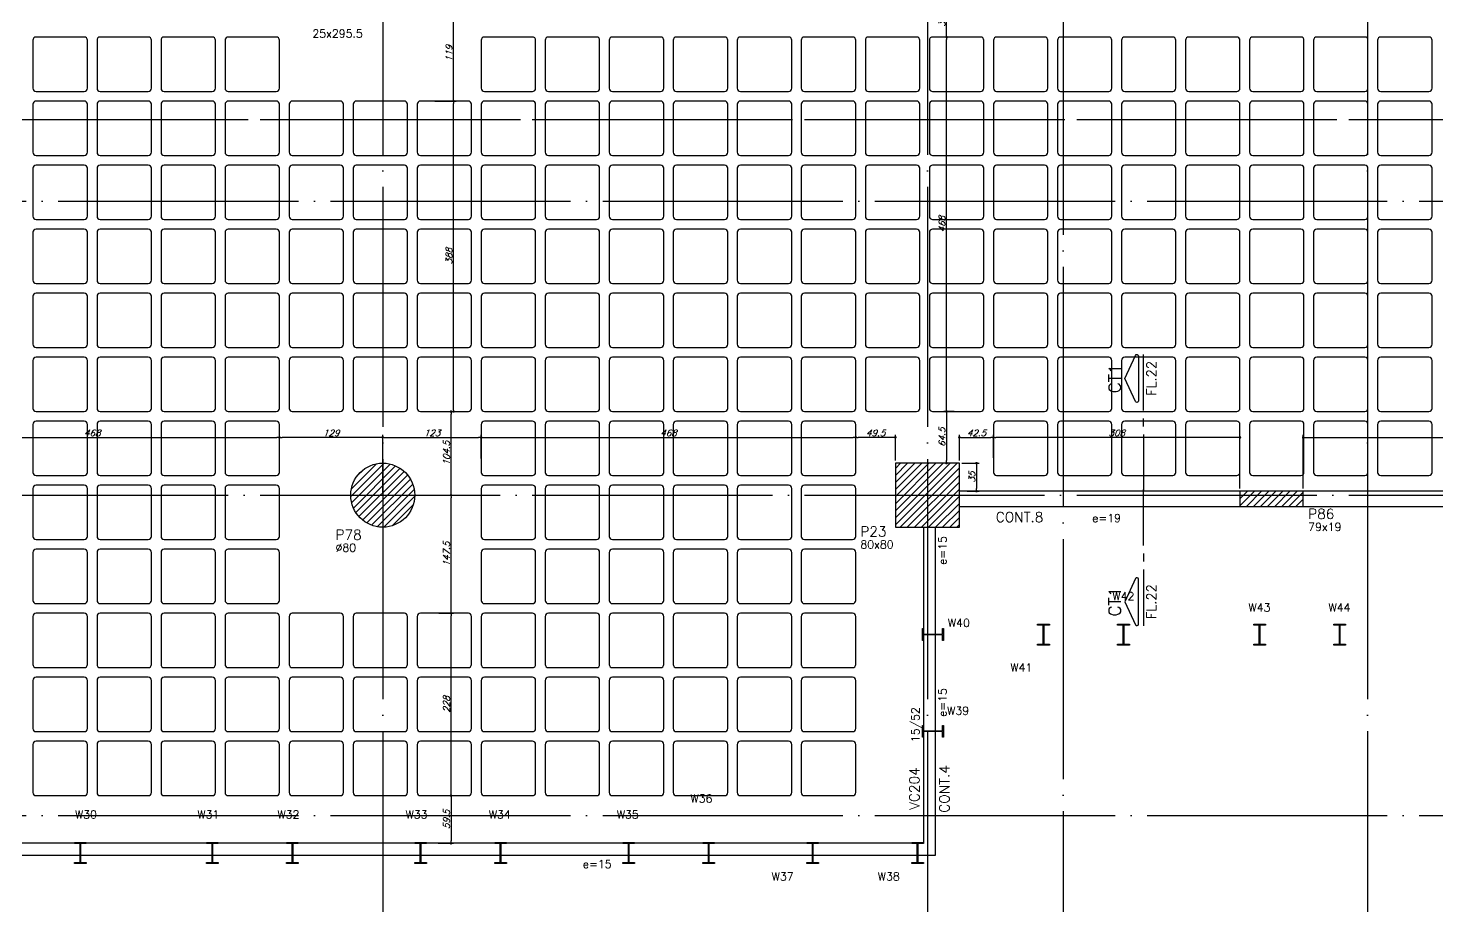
# Model space of a CAD drawing. Extents: x -4172 to 5483, y -2094 to 2406.
# Drawn here: x -2383 to -623, y -998 to 99 of the extents above; entities that cross this region are included whole.
import ezdxf
from ezdxf.enums import TextEntityAlignment as Align

# ---------------------------------------------------------------- set-up
doc = ezdxf.new("R2010")
doc.units = 0
doc.header["$LTSCALE"] = 50
doc.header["$MEASUREMENT"] = 0
doc.linetypes.add('EIXO', pattern=[6.8, 6, -0.4, 0, -0.4])
doc.layers.get('0').update_dxf_attribs({"linetype": 'CONTINUOUS'})
doc.layers.get('DEFPOINTS').update_dxf_attribs({"linetype": 'CONTINUOUS'})
for name, color, linetype in [('251', 5, 'CONTINUOUS'), ('F-CORTE-INDICAÇÃO', 4, 'CONTINUOUS'), ('F-COTAS', 106, 'CONTINUOUS'), ('F-CUBETA', 1, 'CONTINUOUS'), ('F-EIXO', 12, 'EIXO'), ('F-PARC-DIM', 2, 'CONTINUOUS'), ('F-PARC-NOME', 4, 'CONTINUOUS'), ('F-PERFIL - W310x52', 4, 'CONTINUOUS'), ('F-PERFIL- W250x38.5', 4, 'CONTINUOUS'), ('F-PILARES-DIM', 172, 'CONTINUOUS'), ('F-PILARES-HACH', 174, 'CONTINUOUS'), ('F-PILARES-NOME', 170, 'CONTINUOUS'), ('F-PILARES-S', 170, 'CONTINUOUS'), ('F-TEXTO', 6, 'CONTINUOUS'), ('F-VIGAS', 3, 'CONTINUOUS'), ('F-VIGAS-DIM', 2, 'CONTINUOUS'), ('F-VIGAS-NOME', 4, 'CONTINUOUS')]:
    doc.layers.add(name, color=color, linetype=linetype)
doc.styles.add('CP-TEXT-INCL', font='romans.shx', dxfattribs={"oblique": 20})
doc.styles.add('MCP', font='romans.shx')
doc.styles.add('ROMANS', font='romans.shx')
doc.styles.get("Standard").update_dxf_attribs({"font": 'ROMANS.SHX'})
doc.dimstyles.new('CP-COTAS-50', dxfattribs={"dimscale": 0.64, "dimtxt": 12.5, "dimasz": 5, "dimexe": 5, "dimexo": 5, "dimgap": 2.5, "dimtad": 1, "dimdec": 1, "dimdsep": 46, "dimtxsty": 'CP-TEXT-INCL', "dimblk1": 'DOT', "dimblk2": 'DOT', "dimsah": 1, "dimcen": 9, "dimclrd": 256, "dimclre": 256, "dimclrt": 256, "dimadec": 0, "dimazin": 0, "dimtfac": 1, "dimtdec": 1, "dimtmove": 2, "dimatfit": 3, "dimldrblk": 'DOT', "dimfxl": 0, "dimtolj": 1, "dimarcsym": 0})

# ---------------------------------------------------------------- blocks, each defined once
blk = doc.blocks.new('_VAONER063650636500869008690')
at = {"layer": '251', "color": 1}
for p, q in [((-34, 30), (-34, -30)), ((30, 34), (-30, 34)), ((34, -30), (34, 30)), ((-30, -34), (30, -34))]:
    blk.add_line(p, q, dxfattribs=at)
for centre, start, end in [((-30, 30), 90, 180), ((30, 30), 0, 90), ((-30, -30), 180, 270), ((30, -30), 270, 0)]:
    blk.add_arc(centre, 4, start, end, dxfattribs=at)
blk = doc.blocks.new('*U22')
at = {"layer": 'F-EIXO'}
blk.add_line((0, 0), (7397, 0), dxfattribs=at)
at = {"layer": 'F-TEXTO', "style": 'ROMANS'}
blk.add_attdef('EIXO', text='', height=17.5, dxfattribs=at).set_placement((-28.2072, 0), align=Align.MIDDLE_CENTER)
blk = doc.blocks.new('*U23')
at = {"layer": 'F-EIXO'}
blk.add_line((0, 0), (7484.954, 0), dxfattribs=at)
at = {"layer": 'F-TEXTO', "style": 'ROMANS'}
blk.add_attdef('EIXO', text='', height=17.5, dxfattribs=at).set_placement((-28.2072, 0), align=Align.MIDDLE_CENTER)
blk = doc.blocks.new('*U24')
at = {"layer": 'F-EIXO'}
blk.add_line((0, 0), (7397, 0), dxfattribs=at)
at = {"layer": 'F-TEXTO', "style": 'ROMANS'}
blk.add_attdef('EIXO', text='', height=17.5, dxfattribs=at).set_placement((-28.2072, 0), align=Align.MIDDLE_CENTER)
blk = doc.blocks.new('*U45')
at = {"layer": 'F-EIXO'}
blk.add_line((0, 0), (0, -3477.9), dxfattribs=at)
at = {"layer": 'F-TEXTO', "style": 'ROMANS'}
blk.add_attdef('EIXO', text='', height=17.5, rotation=360, dxfattribs=at).set_placement((0, 28.2), align=Align.MIDDLE_CENTER)
blk = doc.blocks.new('*U47')
at = {"layer": 'F-EIXO'}
blk.add_line((0, 0), (0, -3477.9), dxfattribs=at)
at = {"layer": 'F-TEXTO', "style": 'ROMANS'}
blk.add_attdef('EIXO', text='', height=17.5, rotation=360, dxfattribs=at).set_placement((0, 28.2), align=Align.MIDDLE_CENTER)
blk = doc.blocks.new('*U32')
at = {"layer": 'F-EIXO'}
blk.add_line((0, 0), (7484.954, 0), dxfattribs=at)
at = {"layer": 'F-TEXTO', "style": 'ROMANS'}
blk.add_attdef('EIXO', text='', height=17.5, dxfattribs=at).set_placement((-28.2072, 0), align=Align.MIDDLE_CENTER)
blk = doc.blocks.new('*U42')
at = {"layer": 'F-EIXO'}
blk.add_line((0, 0), (0, -3377.9), dxfattribs=at)
at = {"layer": 'F-TEXTO', "style": 'ROMANS'}
blk.add_attdef('EIXO', text='', height=17.5, rotation=360, dxfattribs=at).set_placement((0, 28.2), align=Align.MIDDLE_CENTER)
blk = doc.blocks.new('*U15')
at = {"layer": 'F-EIXO'}
blk.add_line((0, 0), (0, -3477.9), dxfattribs=at)
at = {"layer": 'F-TEXTO', "style": 'ROMANS'}
blk.add_attdef('EIXO', text='', height=17.5, rotation=360, dxfattribs=at).set_placement((0, 28.2), align=Align.MIDDLE_CENTER)
blk = doc.blocks.new('_DOT')
at = {"color": 0, "linetype": 'ByBlock'}
blk.add_line((-0.5, 0), (-1, 0), dxfattribs=at)
at = {"color": 0, "linetype": 'ByBlock', "const_width": 0.5}
blk.add_lwpolyline([(-0.25, 0, 1), (0.25, 0, 1)], format="xyb", close=True, dxfattribs=at)
blk = doc.blocks.new('*D49')
at = {"layer": 'DEFPOINTS', "color": 0, "linetype": 'Continuous', "transparency": 16777216}
for p in [(-3540, -934.5), (3264.5, -934.5), (3264.5, -1512.9)]:
    blk.add_point(p, dxfattribs=at)
at = {"layer": 'F-COTAS', "linetype": 'Continuous', "lineweight": -2, "transparency": 16777216}
for p, q in [((-3540, -937.7), (-3540, -1516.1)), ((3264.5, -937.7), (3264.5, -1516.1)), ((-3536.8, -1512.9), (3261.3, -1512.9))]:
    blk.add_line(p, q, dxfattribs=at)
at = {"layer": 'F-COTAS', "linetype": 'Continuous', "lineweight": -2, "transparency": 16777216, "xscale": 3.2, "yscale": 3.2, "zscale": 3.2, "rotation": 180}
blk.add_blockref('_DOT', (-3540, -1512.9), dxfattribs=at)
at = {"layer": 'F-COTAS', "linetype": 'Continuous', "lineweight": -2, "transparency": 16777216, "xscale": 3.2, "yscale": 3.2, "zscale": 3.2}
blk.add_blockref('_DOT', (3264.5, -1512.9), dxfattribs=at)
at = {"layer": 'F-COTAS', "linetype": 'Continuous', "transparency": 16777216, "insert": (-137.8, -1507.3), "char_height": 8, "attachment_point": 5, "style": 'CP-TEXT-INCL'}
blk.add_mtext('\\A1;6804.5', dxfattribs=at)
blk = doc.blocks.new('*D244')
at = {"layer": 'DEFPOINTS', "color": 0, "linetype": 'Continuous', "transparency": 16777216}
for p in [(-309, -412.3), (-309, -432.1), (-790, -479.5)]:
    blk.add_point(p, dxfattribs=at)
at = {"layer": 'F-COTAS', "linetype": 'Continuous', "lineweight": -2, "transparency": 16777216}
for p, q in [((-790, -476.3), (-790, -409.1)), ((-786.8, -412.3), (-312.2, -412.3)), ((-309, -428.9), (-309, -409.1))]:
    blk.add_line(p, q, dxfattribs=at)
at = {"layer": 'F-COTAS', "linetype": 'Continuous', "lineweight": -2, "transparency": 16777216, "xscale": 3.2, "yscale": 3.2, "zscale": 3.2, "rotation": 180}
blk.add_blockref('_DOT', (-790, -412.3), dxfattribs=at)
at = {"layer": 'F-COTAS', "linetype": 'Continuous', "lineweight": -2, "transparency": 16777216, "xscale": 3.2, "yscale": 3.2, "zscale": 3.2}
blk.add_blockref('_DOT', (-309, -412.3), dxfattribs=at)
at = {"layer": 'F-COTAS', "linetype": 'Continuous', "transparency": 16777216, "insert": (-549.5, -406.7), "char_height": 8, "attachment_point": 5, "style": 'CP-TEXT-INCL'}
blk.add_mtext('\\A1;481', dxfattribs=at)
blk = doc.blocks.new('*D245')
at = {"layer": 'DEFPOINTS', "color": 0, "linetype": 'Continuous', "transparency": 16777216}
for p in [(-1177, -412.3), (-1177, -440.9), (-869, -479.5)]:
    blk.add_point(p, dxfattribs=at)
at = {"layer": 'F-COTAS', "linetype": 'Continuous', "lineweight": -2, "transparency": 16777216}
for p, q in [((-1177, -437.7), (-1177, -409.1)), ((-872.2, -412.3), (-1173.8, -412.3)), ((-869, -476.3), (-869, -409.1))]:
    blk.add_line(p, q, dxfattribs=at)
at = {"layer": 'F-COTAS', "linetype": 'Continuous', "lineweight": -2, "transparency": 16777216, "xscale": 3.2, "yscale": 3.2, "zscale": 3.2, "rotation": 180}
blk.add_blockref('_DOT', (-1177, -412.3), dxfattribs=at)
at = {"layer": 'F-COTAS', "linetype": 'Continuous', "lineweight": -2, "transparency": 16777216, "xscale": 3.2, "yscale": 3.2, "zscale": 3.2}
blk.add_blockref('_DOT', (-869, -412.3), dxfattribs=at)
at = {"layer": 'F-COTAS', "linetype": 'Continuous', "transparency": 16777216, "insert": (-1023, -406.7), "char_height": 8, "attachment_point": 5, "style": 'CP-TEXT-INCL'}
blk.add_mtext('\\A1;308', dxfattribs=at)
blk = doc.blocks.new('*D246')
at = {"layer": 'DEFPOINTS', "color": 0, "linetype": 'Continuous', "transparency": 16777216}
for p in [(-1177, -412.3), (-1177, -437.4), (-1219.5, -444.5)]:
    blk.add_point(p, dxfattribs=at)
at = {"layer": 'F-COTAS', "linetype": 'Continuous', "lineweight": -2, "transparency": 16777216}
for p, q in [((-1219.5, -441.3), (-1219.5, -409.1)), ((-1216.3, -412.3), (-1180.2, -412.3)), ((-1177, -434.2), (-1177, -409.1))]:
    blk.add_line(p, q, dxfattribs=at)
at = {"layer": 'F-COTAS', "linetype": 'Continuous', "lineweight": -2, "transparency": 16777216, "xscale": 3.2, "yscale": 3.2, "zscale": 3.2, "rotation": 180}
blk.add_blockref('_DOT', (-1219.5, -412.3), dxfattribs=at)
at = {"layer": 'F-COTAS', "linetype": 'Continuous', "lineweight": -2, "transparency": 16777216, "xscale": 3.2, "yscale": 3.2, "zscale": 3.2}
blk.add_blockref('_DOT', (-1177, -412.3), dxfattribs=at)
at = {"layer": 'F-COTAS', "linetype": 'Continuous', "transparency": 16777216, "insert": (-1198.2, -406.7), "char_height": 8, "attachment_point": 5, "style": 'CP-TEXT-INCL'}
blk.add_mtext('\\A1;42.5', dxfattribs=at)
blk = doc.blocks.new('*D247')
at = {"layer": 'DEFPOINTS', "color": 0, "linetype": 'Continuous', "transparency": 16777216}
for p in [(-1349, -412.3), (-1349, -432.2), (-1299.5, -444.5)]:
    blk.add_point(p, dxfattribs=at)
at = {"layer": 'F-COTAS', "linetype": 'Continuous', "lineweight": -2, "transparency": 16777216}
for p, q in [((-1349, -429), (-1349, -409.1)), ((-1302.7, -412.3), (-1345.8, -412.3)), ((-1299.5, -441.3), (-1299.5, -409.1))]:
    blk.add_line(p, q, dxfattribs=at)
at = {"layer": 'F-COTAS', "linetype": 'Continuous', "lineweight": -2, "transparency": 16777216, "xscale": 3.2, "yscale": 3.2, "zscale": 3.2, "rotation": 180}
blk.add_blockref('_DOT', (-1349, -412.3), dxfattribs=at)
at = {"layer": 'F-COTAS', "linetype": 'Continuous', "lineweight": -2, "transparency": 16777216, "xscale": 3.2, "yscale": 3.2, "zscale": 3.2}
blk.add_blockref('_DOT', (-1299.5, -412.3), dxfattribs=at)
at = {"layer": 'F-COTAS', "linetype": 'Continuous', "transparency": 16777216, "insert": (-1324.2, -406.7), "char_height": 8, "attachment_point": 5, "style": 'CP-TEXT-INCL'}
blk.add_mtext('\\A1;49.5', dxfattribs=at)
blk = doc.blocks.new('*D248')
at = {"layer": 'DEFPOINTS', "color": 0, "linetype": 'Continuous', "transparency": 16777216}
for p in [(-1236.1, -380), (-1236.1, -444.5), (-1235.6, -444.5)]:
    blk.add_point(p, dxfattribs=at)
at = {"layer": 'F-COTAS', "linetype": 'Continuous', "lineweight": -2, "transparency": 16777216}
for p, q in [((-1235.6, -383.2), (-1235.6, -441.3)), ((-1232.9, -380), (-1232.4, -380)), ((-1232.9, -444.5), (-1232.4, -444.5))]:
    blk.add_line(p, q, dxfattribs=at)
at = {"layer": 'F-COTAS', "linetype": 'Continuous', "lineweight": -2, "transparency": 16777216, "xscale": 3.2, "yscale": 3.2, "zscale": 3.2}
for p, rotation in [((-1235.6, -380), 90), ((-1235.6, -444.5), 270)]:
    blk.add_blockref('_DOT', p, dxfattribs=dict(at, rotation=rotation))
at = {"layer": 'F-COTAS', "linetype": 'Continuous', "transparency": 16777216, "insert": (-1241.2, -412.2), "char_height": 8, "attachment_point": 5, "rotation": 90, "style": 'CP-TEXT-INCL'}
blk.add_mtext('\\A1;64.5', dxfattribs=at)
blk = doc.blocks.new('*D249')
at = {"layer": 'DEFPOINTS', "color": 0, "linetype": 'Continuous', "transparency": 16777216}
for p in [(-1219.5, -444.5), (-1213, -479.5), (-1198.2, -479.5)]:
    blk.add_point(p, dxfattribs=at)
at = {"layer": 'F-COTAS', "linetype": 'Continuous', "lineweight": -2, "transparency": 16777216}
for p, q in [((-1216.3, -444.5), (-1195, -444.5)), ((-1198.2, -447.7), (-1198.2, -476.3)), ((-1209.8, -479.5), (-1195, -479.5))]:
    blk.add_line(p, q, dxfattribs=at)
at = {"layer": 'F-COTAS', "linetype": 'Continuous', "lineweight": -2, "transparency": 16777216, "xscale": 3.2, "yscale": 3.2, "zscale": 3.2}
for p, rotation in [((-1198.2, -444.5), 90), ((-1198.2, -479.5), 270)]:
    blk.add_blockref('_DOT', p, dxfattribs=dict(at, rotation=rotation))
at = {"layer": 'F-COTAS', "linetype": 'Continuous', "transparency": 16777216, "insert": (-1203.8, -462), "char_height": 8, "attachment_point": 5, "rotation": 90, "style": 'CP-TEXT-INCL'}
blk.add_mtext('\\A1;35', dxfattribs=at)
blk = doc.blocks.new('*D250')
at = {"layer": 'DEFPOINTS', "color": 0, "linetype": 'Continuous', "transparency": 16777216}
for p in [(-1349, -412.3), (-1817, -433.1), (-1349, -433.1)]:
    blk.add_point(p, dxfattribs=at)
at = {"layer": 'F-COTAS', "linetype": 'Continuous', "lineweight": -2, "transparency": 16777216}
for p, q in [((-1817, -429.9), (-1817, -409.1)), ((-1813.8, -412.3), (-1352.2, -412.3)), ((-1349, -429.9), (-1349, -409.1))]:
    blk.add_line(p, q, dxfattribs=at)
at = {"layer": 'F-COTAS', "linetype": 'Continuous', "lineweight": -2, "transparency": 16777216, "xscale": 3.2, "yscale": 3.2, "zscale": 3.2, "rotation": 180}
blk.add_blockref('_DOT', (-1817, -412.3), dxfattribs=at)
at = {"layer": 'F-COTAS', "linetype": 'Continuous', "lineweight": -2, "transparency": 16777216, "xscale": 3.2, "yscale": 3.2, "zscale": 3.2}
blk.add_blockref('_DOT', (-1349, -412.3), dxfattribs=at)
at = {"layer": 'F-COTAS', "linetype": 'Continuous', "transparency": 16777216, "insert": (-1583, -406.7), "char_height": 8, "attachment_point": 5, "style": 'CP-TEXT-INCL'}
blk.add_mtext('\\A1;468', dxfattribs=at)
blk = doc.blocks.new('*D251')
at = {"layer": 'DEFPOINTS', "color": 0, "linetype": 'Continuous', "transparency": 16777216}
for p in [(-1817, -412.3), (-1817, -441.7), (-1940, -484.5)]:
    blk.add_point(p, dxfattribs=at)
at = {"layer": 'F-COTAS', "linetype": 'Continuous', "lineweight": -2, "transparency": 16777216}
for p, q in [((-1940, -481.3), (-1940, -409.1)), ((-1936.8, -412.3), (-1820.2, -412.3)), ((-1817, -438.5), (-1817, -409.1))]:
    blk.add_line(p, q, dxfattribs=at)
at = {"layer": 'F-COTAS', "linetype": 'Continuous', "lineweight": -2, "transparency": 16777216, "xscale": 3.2, "yscale": 3.2, "zscale": 3.2, "rotation": 180}
blk.add_blockref('_DOT', (-1940, -412.3), dxfattribs=at)
at = {"layer": 'F-COTAS', "linetype": 'Continuous', "lineweight": -2, "transparency": 16777216, "xscale": 3.2, "yscale": 3.2, "zscale": 3.2}
blk.add_blockref('_DOT', (-1817, -412.3), dxfattribs=at)
at = {"layer": 'F-COTAS', "linetype": 'Continuous', "transparency": 16777216, "insert": (-1878.5, -406.7), "char_height": 8, "attachment_point": 5, "style": 'CP-TEXT-INCL'}
blk.add_mtext('\\A1;123', dxfattribs=at)
blk = doc.blocks.new('*D252')
at = {"layer": 'DEFPOINTS', "color": 0, "linetype": 'Continuous', "transparency": 16777216}
for p in [(-2069, -412.3), (-2069, -437.7), (-1940, -484.5)]:
    blk.add_point(p, dxfattribs=at)
at = {"layer": 'F-COTAS', "linetype": 'Continuous', "lineweight": -2, "transparency": 16777216}
for p, q in [((-2069, -434.5), (-2069, -409.1)), ((-1943.2, -412.3), (-2065.8, -412.3)), ((-1940, -481.3), (-1940, -409.1))]:
    blk.add_line(p, q, dxfattribs=at)
at = {"layer": 'F-COTAS', "linetype": 'Continuous', "lineweight": -2, "transparency": 16777216, "xscale": 3.2, "yscale": 3.2, "zscale": 3.2, "rotation": 180}
blk.add_blockref('_DOT', (-2069, -412.3), dxfattribs=at)
at = {"layer": 'F-COTAS', "linetype": 'Continuous', "lineweight": -2, "transparency": 16777216, "xscale": 3.2, "yscale": 3.2, "zscale": 3.2}
blk.add_blockref('_DOT', (-1940, -412.3), dxfattribs=at)
at = {"layer": 'F-COTAS', "linetype": 'Continuous', "transparency": 16777216, "insert": (-2004.5, -406.7), "char_height": 8, "attachment_point": 5, "style": 'CP-TEXT-INCL'}
blk.add_mtext('\\A1;129', dxfattribs=at)
blk = doc.blocks.new('*D253')
at = {"layer": 'DEFPOINTS', "color": 0, "linetype": 'Continuous', "transparency": 16777216}
for p in [(-2069, -412.3), (-2537, -426), (-2069, -426)]:
    blk.add_point(p, dxfattribs=at)
at = {"layer": 'F-COTAS', "linetype": 'Continuous', "lineweight": -2, "transparency": 16777216}
for p, q in [((-2537, -422.8), (-2537, -409.1)), ((-2533.8, -412.3), (-2072.2, -412.3)), ((-2069, -422.8), (-2069, -409.1))]:
    blk.add_line(p, q, dxfattribs=at)
at = {"layer": 'F-COTAS', "linetype": 'Continuous', "lineweight": -2, "transparency": 16777216, "xscale": 3.2, "yscale": 3.2, "zscale": 3.2, "rotation": 180}
blk.add_blockref('_DOT', (-2537, -412.3), dxfattribs=at)
at = {"layer": 'F-COTAS', "linetype": 'Continuous', "lineweight": -2, "transparency": 16777216, "xscale": 3.2, "yscale": 3.2, "zscale": 3.2}
blk.add_blockref('_DOT', (-2069, -412.3), dxfattribs=at)
at = {"layer": 'F-COTAS', "linetype": 'Continuous', "transparency": 16777216, "insert": (-2303, -406.7), "char_height": 8, "attachment_point": 5, "style": 'CP-TEXT-INCL'}
blk.add_mtext('\\A1;468', dxfattribs=at)
blk = doc.blocks.new('*D255')
at = {"layer": 'DEFPOINTS', "color": 0, "linetype": 'Continuous', "transparency": 16777216}
for p in [(-1873.9, -860), (-1873.9, -919.5), (-1854.7, -919.5)]:
    blk.add_point(p, dxfattribs=at)
at = {"layer": 'F-COTAS', "linetype": 'Continuous', "lineweight": -2, "transparency": 16777216}
for p, q in [((-1870.7, -860), (-1851.5, -860)), ((-1854.7, -863.2), (-1854.7, -916.3)), ((-1870.7, -919.5), (-1851.5, -919.5))]:
    blk.add_line(p, q, dxfattribs=at)
at = {"layer": 'F-COTAS', "linetype": 'Continuous', "lineweight": -2, "transparency": 16777216, "xscale": 3.2, "yscale": 3.2, "zscale": 3.2}
for p, rotation in [((-1854.7, -860), 90), ((-1854.7, -919.5), 270)]:
    blk.add_blockref('_DOT', p, dxfattribs=dict(at, rotation=rotation))
at = {"layer": 'F-COTAS', "linetype": 'Continuous', "transparency": 16777216, "insert": (-1860.3, -889.8), "char_height": 8, "attachment_point": 5, "rotation": 90, "style": 'CP-TEXT-INCL'}
blk.add_mtext('\\A1;59.5', dxfattribs=at)
blk = doc.blocks.new('*D256')
at = {"layer": 'DEFPOINTS', "color": 0, "linetype": 'Continuous', "transparency": 16777216}
for p in [(-1871.8, -632), (-1854.7, -632), (-1871.8, -860)]:
    blk.add_point(p, dxfattribs=at)
at = {"layer": 'F-COTAS', "linetype": 'Continuous', "lineweight": -2, "transparency": 16777216}
for p, q in [((-1868.6, -632), (-1851.5, -632)), ((-1854.7, -856.8), (-1854.7, -635.2)), ((-1868.6, -860), (-1851.5, -860))]:
    blk.add_line(p, q, dxfattribs=at)
at = {"layer": 'F-COTAS', "linetype": 'Continuous', "lineweight": -2, "transparency": 16777216, "xscale": 3.2, "yscale": 3.2, "zscale": 3.2}
for p, rotation in [((-1854.7, -632), 90), ((-1854.7, -860), 270)]:
    blk.add_blockref('_DOT', p, dxfattribs=dict(at, rotation=rotation))
at = {"layer": 'F-COTAS', "linetype": 'Continuous', "transparency": 16777216, "insert": (-1860.3, -746), "char_height": 8, "attachment_point": 5, "rotation": 90, "style": 'CP-TEXT-INCL'}
blk.add_mtext('\\A1;228', dxfattribs=at)
blk = doc.blocks.new('*D257')
at = {"layer": 'DEFPOINTS', "color": 0, "linetype": 'Continuous', "transparency": 16777216}
for p in [(-1940, -484.5), (-1854.7, -484.5), (-1873.2, -632)]:
    blk.add_point(p, dxfattribs=at)
at = {"layer": 'F-COTAS', "linetype": 'Continuous', "lineweight": -2, "transparency": 16777216}
for p, q in [((-1936.8, -484.5), (-1851.5, -484.5)), ((-1854.7, -628.8), (-1854.7, -487.7)), ((-1870, -632), (-1851.5, -632))]:
    blk.add_line(p, q, dxfattribs=at)
at = {"layer": 'F-COTAS', "linetype": 'Continuous', "lineweight": -2, "transparency": 16777216, "xscale": 3.2, "yscale": 3.2, "zscale": 3.2}
for p, rotation in [((-1854.7, -484.5), 90), ((-1854.7, -632), 270)]:
    blk.add_blockref('_DOT', p, dxfattribs=dict(at, rotation=rotation))
at = {"layer": 'F-COTAS', "linetype": 'Continuous', "transparency": 16777216, "insert": (-1860.3, -558.2), "char_height": 8, "attachment_point": 5, "rotation": 90, "style": 'CP-TEXT-INCL'}
blk.add_mtext('\\A1;147.5', dxfattribs=at)
blk = doc.blocks.new('*D258')
at = {"layer": 'DEFPOINTS', "color": 0, "linetype": 'Continuous', "transparency": 16777216}
for p in [(-1876.6, -380), (-1854.7, -380), (-1940, -484.5)]:
    blk.add_point(p, dxfattribs=at)
at = {"layer": 'F-COTAS', "linetype": 'Continuous', "lineweight": -2, "transparency": 16777216}
for p, q in [((-1873.4, -380), (-1851.5, -380)), ((-1854.7, -481.3), (-1854.7, -383.2)), ((-1936.8, -484.5), (-1851.5, -484.5))]:
    blk.add_line(p, q, dxfattribs=at)
at = {"layer": 'F-COTAS', "linetype": 'Continuous', "lineweight": -2, "transparency": 16777216, "xscale": 3.2, "yscale": 3.2, "zscale": 3.2}
for p, rotation in [((-1854.7, -380), 90), ((-1854.7, -484.5), 270)]:
    blk.add_blockref('_DOT', p, dxfattribs=dict(at, rotation=rotation))
at = {"layer": 'F-COTAS', "linetype": 'Continuous', "transparency": 16777216, "insert": (-1860.3, -432.2), "char_height": 8, "attachment_point": 5, "rotation": 90, "style": 'CP-TEXT-INCL'}
blk.add_mtext('\\A1;104.5', dxfattribs=at)
blk = doc.blocks.new('*D259')
at = {"layer": 'DEFPOINTS', "color": 0, "linetype": 'Continuous', "transparency": 16777216}
for p in [(-1878, 8), (-1851.5, 8), (-1878, -380)]:
    blk.add_point(p, dxfattribs=at)
at = {"layer": 'F-COTAS', "linetype": 'Continuous', "lineweight": -2, "transparency": 16777216}
for p, q in [((-1874.8, 8), (-1848.3, 8)), ((-1851.5, -376.8), (-1851.5, 4.8)), ((-1874.8, -380), (-1848.3, -380))]:
    blk.add_line(p, q, dxfattribs=at)
at = {"layer": 'F-COTAS', "linetype": 'Continuous', "lineweight": -2, "transparency": 16777216, "xscale": 3.2, "yscale": 3.2, "zscale": 3.2}
for p, rotation in [((-1851.5, 8), 90), ((-1851.5, -380), 270)]:
    blk.add_blockref('_DOT', p, dxfattribs=dict(at, rotation=rotation))
at = {"layer": 'F-COTAS', "linetype": 'Continuous', "transparency": 16777216, "insert": (-1857.1, -186), "char_height": 8, "attachment_point": 5, "rotation": 90, "style": 'CP-TEXT-INCL'}
blk.add_mtext('\\A1;388', dxfattribs=at)
blk = doc.blocks.new('*D260')
at = {"layer": 'DEFPOINTS', "color": 0, "linetype": 'Continuous', "transparency": 16777216}
for p in [(-1924.5, 127), (-1851.5, 127), (-1876.6, 8)]:
    blk.add_point(p, dxfattribs=at)
at = {"layer": 'F-COTAS', "linetype": 'Continuous', "lineweight": -2, "transparency": 16777216}
for p, q in [((-1921.3, 127), (-1848.3, 127)), ((-1851.5, 11.2), (-1851.5, 123.8)), ((-1873.4, 8), (-1848.3, 8))]:
    blk.add_line(p, q, dxfattribs=at)
at = {"layer": 'F-COTAS', "linetype": 'Continuous', "lineweight": -2, "transparency": 16777216, "xscale": 3.2, "yscale": 3.2, "zscale": 3.2}
for p, rotation in [((-1851.5, 127), 90), ((-1851.5, 8), 270)]:
    blk.add_blockref('_DOT', p, dxfattribs=dict(at, rotation=rotation))
at = {"layer": 'F-COTAS', "linetype": 'Continuous', "transparency": 16777216, "insert": (-1857.1, 67.5), "char_height": 8, "attachment_point": 5, "rotation": 90, "style": 'CP-TEXT-INCL'}
blk.add_mtext('\\A1;119', dxfattribs=at)
blk = doc.blocks.new('*D343')
at = {"layer": 'DEFPOINTS', "color": 0, "linetype": 'Continuous', "transparency": 16777216}
for p in [(-1235.6, 88), (-1223, 88), (-1223, -380)]:
    blk.add_point(p, dxfattribs=at)
at = {"layer": 'F-COTAS', "linetype": 'Continuous', "lineweight": -2, "transparency": 16777216}
for p, q in [((-1226.2, 88), (-1238.8, 88)), ((-1235.6, -376.8), (-1235.6, 84.8)), ((-1226.2, -380), (-1238.8, -380))]:
    blk.add_line(p, q, dxfattribs=at)
at = {"layer": 'F-COTAS', "linetype": 'Continuous', "lineweight": -2, "transparency": 16777216, "xscale": 3.2, "yscale": 3.2, "zscale": 3.2}
for p, rotation in [((-1235.6, 88), 90), ((-1235.6, -380), 270)]:
    blk.add_blockref('_DOT', p, dxfattribs=dict(at, rotation=rotation))
at = {"layer": 'F-COTAS', "linetype": 'Continuous', "transparency": 16777216, "insert": (-1241.2, -146), "char_height": 8, "attachment_point": 5, "rotation": 90, "style": 'CP-TEXT-INCL'}
blk.add_mtext('\\A1;468', dxfattribs=at)
blk = doc.blocks.new('*D344')
at = {"layer": 'DEFPOINTS', "color": 0, "linetype": 'Continuous', "transparency": 16777216}
for p in [(-1235.6, 127), (-1225.4, 127), (-1225.4, 88)]:
    blk.add_point(p, dxfattribs=at)
at = {"layer": 'F-COTAS', "linetype": 'Continuous', "lineweight": -2, "transparency": 16777216}
for p, q in [((-1228.6, 127), (-1238.8, 127)), ((-1235.6, 91.2), (-1235.6, 123.8)), ((-1228.6, 88), (-1238.8, 88))]:
    blk.add_line(p, q, dxfattribs=at)
at = {"layer": 'F-COTAS', "linetype": 'Continuous', "lineweight": -2, "transparency": 16777216, "xscale": 3.2, "yscale": 3.2, "zscale": 3.2}
for p, rotation in [((-1235.6, 127), 90), ((-1235.6, 88), 270)]:
    blk.add_blockref('_DOT', p, dxfattribs=dict(at, rotation=rotation))
at = {"layer": 'F-COTAS', "linetype": 'Continuous', "transparency": 16777216, "insert": (-1241.2, 107.5), "char_height": 8, "attachment_point": 5, "rotation": 90, "style": 'CP-TEXT-INCL'}
blk.add_mtext('\\A1;39', dxfattribs=at)
blk = doc.blocks.new('*U127')
at = {"layer": 'F-CORTE-INDICAÇÃO'}
for p, q in [((-100, 0), (-170, 0)), ((-80, 0), (-90, 0)), ((-70, 0), (0, 0))]:
    blk.add_line(p, q, dxfattribs=at)
blk.add_lwpolyline([(-112, 6, 0.802585), (-111.2, 9.8), (-140, 23.3), (-168.8, 9.8, 0.802585), (-168, 6)], format="xyb", close=True, dxfattribs=at)
at = {"layer": 'F-CORTE-INDICAÇÃO', "style": 'ROMANS'}
blk.add_attdef('CORTE', text='', height=15, dxfattribs=at).set_placement((-140, 35.8), align=Align.MIDDLE_CENTER)
at = {"layer": 'F-CORTE-INDICAÇÃO', "color": 2, "style": 'ROMANS'}
blk.add_attdef('FOLHA', text='', height=12, dxfattribs=at).set_placement((-140, -10), align=Align.MIDDLE_CENTER)
blk = doc.blocks.new('A$C44D756D9')
at = {"layer": 'F-PERFIL- W250x38.5', "linetype": 'Continuous'}
for p, q in [((2059.4, -2155.5), (2059.4, -2140.8)), ((2059.4, -2140.8), (2060.5, -2140.8)), ((2060.5, -2140.8), (2060.5, -2147.8)), ((2084.5, -2147.8), (2084.5, -2140.8)), ((2084.5, -2140.8), (2085.6, -2140.8)), ((2085.6, -2140.8), (2085.6, -2155.5)), ((2203.2, -2136.5), (2203.2, -2135.4)), ((2203.2, -2135.4), (2217.9, -2135.4)), ((2210.2, -2136.5), (2203.2, -2136.5)), ((2210.2, -2160.4), (2210.2, -2136.5)), ((2217.9, -2136.5), (2210.8, -2136.5)), ((2210.8, -2136.5), (2210.8, -2160.4)), ((2217.9, -2135.4), (2217.9, -2136.5)), ((2303.2, -2136.5), (2303.2, -2135.4)), ((2303.2, -2135.4), (2317.9, -2135.4)), ((2310.2, -2136.5), (2303.2, -2136.5)), ((2310.2, -2160.4), (2310.2, -2136.5)), ((2317.9, -2136.5), (2310.8, -2136.5)), ((2310.8, -2136.5), (2310.8, -2160.4)), ((2317.9, -2135.4), (2317.9, -2136.5)), ((2473.2, -2136.5), (2473.2, -2135.4)), ((2473.2, -2135.4), (2487.9, -2135.4)), ((2480.2, -2136.5), (2473.2, -2136.5)), ((2480.2, -2160.4), (2480.2, -2136.5)), ((2487.9, -2136.5), (2480.8, -2136.5)), ((2480.8, -2136.5), (2480.8, -2160.4)), ((2487.9, -2135.4), (2487.9, -2136.5)), ((2573.2, -2136.5), (2573.2, -2135.4)), ((2573.2, -2135.4), (2587.9, -2135.4)), ((2580.2, -2136.5), (2573.2, -2136.5)), ((2580.2, -2160.4), (2580.2, -2136.5)), ((2587.9, -2136.5), (2580.8, -2136.5)), ((2580.8, -2136.5), (2580.8, -2160.4)), ((2587.9, -2135.4), (2587.9, -2136.5)), ((2060.5, -2155.5), (2059.4, -2155.5)), ((2060.5, -2147.8), (2084.5, -2147.8)), ((2084.5, -2148.5), (2060.5, -2148.5)), ((2060.5, -2148.5), (2060.5, -2155.5)), ((2084.5, -2155.5), (2084.5, -2148.5)), ((2085.6, -2155.5), (2084.5, -2155.5)), ((2203.2, -2161.6), (2203.2, -2160.4)), ((2203.2, -2160.4), (2210.2, -2160.4)), ((2217.9, -2161.6), (2203.2, -2161.6)), ((2210.8, -2160.4), (2217.9, -2160.4)), ((2217.9, -2160.4), (2217.9, -2161.6)), ((2303.2, -2161.6), (2303.2, -2160.4)), ((2303.2, -2160.4), (2310.2, -2160.4)), ((2317.9, -2161.6), (2303.2, -2161.6)), ((2310.8, -2160.4), (2317.9, -2160.4)), ((2317.9, -2160.4), (2317.9, -2161.6)), ((2473.2, -2161.6), (2473.2, -2160.4)), ((2473.2, -2160.4), (2480.2, -2160.4)), ((2487.9, -2161.6), (2473.2, -2161.6)), ((2480.8, -2160.4), (2487.9, -2160.4)), ((2487.9, -2160.4), (2487.9, -2161.6)), ((2573.2, -2161.6), (2573.2, -2160.4)), ((2573.2, -2160.4), (2580.2, -2160.4)), ((2587.9, -2161.6), (2573.2, -2161.6)), ((2580.8, -2160.4), (2587.9, -2160.4)), ((2587.9, -2160.4), (2587.9, -2161.6)), ((2059.4, -2276.4), (2059.4, -2261.7)), ((2059.4, -2261.7), (2060.5, -2261.7)), ((2060.5, -2261.7), (2060.5, -2268.7)), ((2060.5, -2268.7), (2084.5, -2268.7)), ((2084.5, -2269.4), (2060.5, -2269.4)), ((2060.5, -2269.4), (2060.5, -2276.4)), ((2084.5, -2268.7), (2084.5, -2261.7)), ((2084.5, -2261.7), (2085.6, -2261.7)), ((2084.5, -2276.4), (2084.5, -2269.4)), ((2085.6, -2261.7), (2085.6, -2276.4)), ((2060.5, -2276.4), (2059.4, -2276.4)), ((2085.6, -2276.4), (2084.5, -2276.4)), ((999.8, -2407.9), (1014.5, -2407.9)), ((999.8, -2409.1), (999.8, -2407.9)), ((1006.9, -2409.1), (999.8, -2409.1)), ((1006.9, -2433), (1006.9, -2409.1)), ((1014.5, -2409.1), (1007.5, -2409.1)), ((1007.5, -2409.1), (1007.5, -2433)), ((1014.5, -2407.9), (1014.5, -2409.1)), ((1164.8, -2407.9), (1179.5, -2407.9)), ((1164.8, -2409.1), (1164.8, -2407.9)), ((1171.9, -2409.1), (1164.8, -2409.1)), ((1171.9, -2433), (1171.9, -2409.1)), ((1179.5, -2409.1), (1172.5, -2409.1)), ((1172.5, -2409.1), (1172.5, -2433)), ((1179.5, -2407.9), (1179.5, -2409.1)), ((1264.8, -2407.9), (1279.5, -2407.9)), ((1264.8, -2409.1), (1264.8, -2407.9)), ((1271.9, -2409.1), (1264.8, -2409.1)), ((1271.9, -2433), (1271.9, -2409.1)), ((1279.5, -2409.1), (1272.5, -2409.1)), ((1272.5, -2409.1), (1272.5, -2433)), ((1279.5, -2407.9), (1279.5, -2409.1)), ((1424.9, -2407.9), (1439.6, -2407.9)), ((1424.9, -2409.1), (1424.9, -2407.9)), ((1431.9, -2409.1), (1424.9, -2409.1)), ((1431.9, -2433), (1431.9, -2409.1)), ((1439.6, -2409.1), (1432.6, -2409.1)), ((1432.6, -2409.1), (1432.6, -2433)), ((1439.6, -2407.9), (1439.6, -2409.1)), ((1524.9, -2407.9), (1539.6, -2407.9)), ((1524.9, -2409.1), (1524.9, -2407.9)), ((1531.9, -2409.1), (1524.9, -2409.1)), ((1531.9, -2433), (1531.9, -2409.1)), ((1539.6, -2409.1), (1532.6, -2409.1)), ((1532.6, -2409.1), (1532.6, -2433)), ((1539.6, -2407.9), (1539.6, -2409.1)), ((1684.8, -2407.9), (1699.5, -2407.9)), ((1684.8, -2409.1), (1684.8, -2407.9)), ((1691.9, -2409.1), (1684.8, -2409.1)), ((1691.9, -2433), (1691.9, -2409.1)), ((1699.5, -2409.1), (1692.5, -2409.1)), ((1692.5, -2409.1), (1692.5, -2433)), ((1699.5, -2407.9), (1699.5, -2409.1)), ((1784.9, -2408), (1799.6, -2408)), ((1784.9, -2409.1), (1784.9, -2408)), ((1791.9, -2409.1), (1784.9, -2409.1)), ((1791.9, -2433.1), (1791.9, -2409.1)), ((1799.6, -2409.1), (1792.5, -2409.1)), ((1792.5, -2409.1), (1792.5, -2433.1)), ((1799.6, -2408), (1799.6, -2409.1)), ((1914.9, -2408), (1929.6, -2408)), ((1914.9, -2409.1), (1914.9, -2408)), ((1921.9, -2409.1), (1914.9, -2409.1)), ((1921.9, -2433.1), (1921.9, -2409.1)), ((1929.6, -2409.1), (1922.5, -2409.1)), ((1922.5, -2409.1), (1922.5, -2433.1)), ((1929.6, -2408), (1929.6, -2409.1)), ((2045.9, -2407.9), (2060.6, -2407.9)), ((2045.9, -2409.1), (2045.9, -2407.9)), ((2052.9, -2409.1), (2045.9, -2409.1)), ((2052.9, -2433), (2052.9, -2409.1)), ((2060.6, -2409.1), (2053.5, -2409.1)), ((2053.5, -2409.1), (2053.5, -2433)), ((2060.6, -2407.9), (2060.6, -2409.1)), ((999.8, -2434.1), (999.8, -2433)), ((999.8, -2433), (1006.9, -2433)), ((1014.5, -2434.1), (999.8, -2434.1)), ((1007.5, -2433), (1014.5, -2433)), ((1014.5, -2433), (1014.5, -2434.1)), ((1164.8, -2434.1), (1164.8, -2433)), ((1164.8, -2433), (1171.9, -2433)), ((1179.5, -2434.1), (1164.8, -2434.1)), ((1172.5, -2433), (1179.5, -2433)), ((1179.5, -2433), (1179.5, -2434.1)), ((1264.8, -2434.1), (1264.8, -2433)), ((1264.8, -2433), (1271.9, -2433)), ((1279.5, -2434.1), (1264.8, -2434.1)), ((1272.5, -2433), (1279.5, -2433)), ((1279.5, -2433), (1279.5, -2434.1)), ((1424.9, -2434.1), (1424.9, -2433)), ((1424.9, -2433), (1431.9, -2433)), ((1439.6, -2434.1), (1424.9, -2434.1)), ((1432.6, -2433), (1439.6, -2433)), ((1439.6, -2433), (1439.6, -2434.1)), ((1524.9, -2434.1), (1524.9, -2433)), ((1524.9, -2433), (1531.9, -2433)), ((1539.6, -2434.1), (1524.9, -2434.1)), ((1532.6, -2433), (1539.6, -2433)), ((1539.6, -2433), (1539.6, -2434.1)), ((1684.8, -2434.1), (1684.8, -2433)), ((1684.8, -2433), (1691.9, -2433)), ((1699.5, -2434.1), (1684.8, -2434.1)), ((1692.5, -2433), (1699.5, -2433)), ((1699.5, -2433), (1699.5, -2434.1)), ((1784.9, -2434.2), (1784.9, -2433.1)), ((1784.9, -2433.1), (1791.9, -2433.1)), ((1799.6, -2434.2), (1784.9, -2434.2)), ((1792.5, -2433.1), (1799.6, -2433.1)), ((1799.6, -2433.1), (1799.6, -2434.2)), ((1914.9, -2434.2), (1914.9, -2433.1)), ((1914.9, -2433.1), (1921.9, -2433.1)), ((1929.6, -2434.2), (1914.9, -2434.2)), ((1922.5, -2433.1), (1929.6, -2433.1)), ((1929.6, -2433.1), (1929.6, -2434.2)), ((2045.9, -2434.1), (2045.9, -2433)), ((2045.9, -2433), (2052.9, -2433)), ((2060.6, -2434.1), (2045.9, -2434.1)), ((2053.5, -2433), (2060.6, -2433)), ((2060.6, -2433), (2060.6, -2434.1))]:
    blk.add_line(p, q, dxfattribs=at)
for points in [[(2059.4, -2155.5), (2059.4, -2140.8), (2060.5, -2140.8), (2060.5, -2147.8), (2084.5, -2147.8), (2084.5, -2140.8), (2085.6, -2140.8), (2085.6, -2155.5), (2084.5, -2155.5), (2084.5, -2148.5), (2060.5, -2148.5), (2060.5, -2155.5)], [(2217.9, -2161.6), (2203.2, -2161.6), (2203.2, -2160.4), (2210.2, -2160.4), (2210.2, -2136.5), (2203.2, -2136.5), (2203.2, -2135.4), (2217.9, -2135.4), (2217.9, -2136.5), (2210.8, -2136.5), (2210.8, -2160.4), (2217.9, -2160.4)], [(2317.9, -2161.6), (2303.2, -2161.6), (2303.2, -2160.4), (2310.2, -2160.4), (2310.2, -2136.5), (2303.2, -2136.5), (2303.2, -2135.4), (2317.9, -2135.4), (2317.9, -2136.5), (2310.8, -2136.5), (2310.8, -2160.4), (2317.9, -2160.4)], [(2487.9, -2161.6), (2473.2, -2161.6), (2473.2, -2160.4), (2480.2, -2160.4), (2480.2, -2136.5), (2473.2, -2136.5), (2473.2, -2135.4), (2487.9, -2135.4), (2487.9, -2136.5), (2480.8, -2136.5), (2480.8, -2160.4), (2487.9, -2160.4)], [(2587.9, -2161.6), (2573.2, -2161.6), (2573.2, -2160.4), (2580.2, -2160.4), (2580.2, -2136.5), (2573.2, -2136.5), (2573.2, -2135.4), (2587.9, -2135.4), (2587.9, -2136.5), (2580.8, -2136.5), (2580.8, -2160.4), (2587.9, -2160.4)], [(2059.4, -2276.4), (2059.4, -2261.7), (2060.5, -2261.7), (2060.5, -2268.7), (2084.5, -2268.7), (2084.5, -2261.7), (2085.6, -2261.7), (2085.6, -2276.4), (2084.5, -2276.4), (2084.5, -2269.4), (2060.5, -2269.4), (2060.5, -2276.4)], [(999.8, -2407.9), (1014.5, -2407.9), (1014.5, -2409.1), (1007.5, -2409.1), (1007.5, -2433), (1014.5, -2433), (1014.5, -2434.1), (999.8, -2434.1), (999.8, -2433), (1006.9, -2433), (1006.9, -2409.1), (999.8, -2409.1)], [(1164.8, -2407.9), (1179.5, -2407.9), (1179.5, -2409.1), (1172.5, -2409.1), (1172.5, -2433), (1179.5, -2433), (1179.5, -2434.1), (1164.8, -2434.1), (1164.8, -2433), (1171.9, -2433), (1171.9, -2409.1), (1164.8, -2409.1)], [(1264.8, -2407.9), (1279.5, -2407.9), (1279.5, -2409.1), (1272.5, -2409.1), (1272.5, -2433), (1279.5, -2433), (1279.5, -2434.1), (1264.8, -2434.1), (1264.8, -2433), (1271.9, -2433), (1271.9, -2409.1), (1264.8, -2409.1)], [(1424.9, -2407.9), (1439.6, -2407.9), (1439.6, -2409.1), (1432.6, -2409.1), (1432.6, -2433), (1439.6, -2433), (1439.6, -2434.1), (1424.9, -2434.1), (1424.9, -2433), (1431.9, -2433), (1431.9, -2409.1), (1424.9, -2409.1)], [(1524.9, -2407.9), (1539.6, -2407.9), (1539.6, -2409.1), (1532.6, -2409.1), (1532.6, -2433), (1539.6, -2433), (1539.6, -2434.1), (1524.9, -2434.1), (1524.9, -2433), (1531.9, -2433), (1531.9, -2409.1), (1524.9, -2409.1)], [(1684.8, -2407.9), (1699.5, -2407.9), (1699.5, -2409.1), (1692.5, -2409.1), (1692.5, -2433), (1699.5, -2433), (1699.5, -2434.1), (1684.8, -2434.1), (1684.8, -2433), (1691.9, -2433), (1691.9, -2409.1), (1684.8, -2409.1)], [(1784.9, -2408), (1799.6, -2408), (1799.6, -2409.1), (1792.5, -2409.1), (1792.5, -2433.1), (1799.6, -2433.1), (1799.6, -2434.2), (1784.9, -2434.2), (1784.9, -2433.1), (1791.9, -2433.1), (1791.9, -2409.1), (1784.9, -2409.1)], [(1914.9, -2408), (1929.6, -2408), (1929.6, -2409.1), (1922.5, -2409.1), (1922.5, -2433.1), (1929.6, -2433.1), (1929.6, -2434.2), (1914.9, -2434.2), (1914.9, -2433.1), (1921.9, -2433.1), (1921.9, -2409.1), (1914.9, -2409.1)], [(2045.9, -2407.9), (2060.6, -2407.9), (2060.6, -2409.1), (2053.5, -2409.1), (2053.5, -2433), (2060.6, -2433), (2060.6, -2434.1), (2045.9, -2434.1), (2045.9, -2433), (2052.9, -2433), (2052.9, -2409.1), (2045.9, -2409.1)]]:
    blk.add_lwpolyline(points, close=True, dxfattribs=at)
at = {"layer": 'F-PILARES-NOME'}
for s, p in [('W42', (2296.7, -2105.4)), ('W43', (2466.7, -2119.4)), ('W44', (2566.7, -2119.4)), ('W40', (2091.1, -2138.6)), ('W41', (2169.2, -2194.5)), ('W39', (2090.2, -2248.4)), ('W36', (1769.5, -2358.1)), ('W30', (1000.5, -2378)), ('W31', (1153.5, -2378)), ('W32', (1253.5, -2378)), ('W33', (1413.6, -2378)), ('W34', (1517.6, -2378)), ('W35', (1677.5, -2378)), ('W37', (1870.9, -2455.4)), ('W38', (2003.5, -2455.4))]:
    blk.add_text(s, height=10, dxfattribs=at).set_placement(p)

msp = doc.modelspace()

# ---------------------------------------------------------------- hatches: boundary and pattern name
at = {"layer": 'F-PILARES-HACH', "linetype": 'Continuous'}
h = msp.add_hatch(dxfattribs=at)
h.set_pattern_fill('ANSI31', color=256, scale=50, style=0)
edge = h.paths.add_edge_path()
edge.add_arc((-1940, -484.5), 40, 0, 360)
h = msp.add_hatch(dxfattribs=at)
h.set_pattern_fill('ANSI31', color=256, scale=50, style=0)
h.paths.add_polyline_path([(-1299.5, -524.5), (-1219.5, -524.5), (-1219.5, -444.5), (-1299.5, -444.5)], flags=16)
h = msp.add_hatch(dxfattribs=at)
h.set_pattern_fill('ANSI31', color=256, scale=50, style=0)
h.paths.add_polyline_path([(-869, -498.5), (-790, -498.5), (-790, -479.5), (-869, -479.5)], flags=16)

# ---------------------------------------------------------------- linework, layer by layer
at = {"layer": 'F-EIXO'}
msp.add_line((-3768.53, -15), (3691.239, -15), dxfattribs=at)
at = {"layer": 'F-PILARES-S', "linetype": 'Continuous'}
for points in [[(-1299.5, -524.5), (-1219.5, -524.5), (-1219.5, -444.5), (-1299.5, -444.5), (-1299.5, -524.5)], [(-869, -498.5), (-790, -498.5), (-790, -479.5), (-869, -479.5), (-869, -498.5)]]:
    msp.add_lwpolyline(points, dxfattribs=at)
msp.add_circle((-1940, -484.5), 40, dxfattribs=at)
at = {"layer": 'F-VIGAS'}
for points in [[(-3290, 1664.5), (-3305.701, 1664.5), (-3540, 1430.201), (-3540, -934.5), (-1249.5, -934.5), (-1249.5, -524.5)], [(-1264.5, -524.5), (-1264.5, -919.5), (-3525, -919.5), (-3525, 1423.988), (-3299.488, 1649.5), (-3290, 1649.5)], [(-869, -479.5), (-1219.5, -479.5)], [(-249.5, -479.5), (-790, -479.5)], [(-1219.5, -498.5), (-869, -498.5)], [(-790, -498.5), (-249.5, -498.5)]]:
    msp.add_lwpolyline(points, dxfattribs=at)

# ---------------------------------------------------------------- block references
at = {"layer": 'F-CORTE-INDICAÇÃO', "linetype": 'Continuous'}
ref = msp.add_blockref('*U127', (-989.682, -478.597), dxfattribs=dict(at, xscale=-1, rotation=90))
ref.add_attrib('FOLHA', 'FL.22', dxfattribs={"color": 2, "height": 12, "rotation": 90, "style": 'ROMANS'}).set_placement((-979.682, -338.597), align=Align.MIDDLE_CENTER)
ref.add_attrib('CORTE', 'CT1', dxfattribs={"height": 15, "rotation": 90, "style": 'ROMANS'}).set_placement((-1025.446, -338.597), align=Align.MIDDLE_CENTER)
at = {"layer": 'F-CORTE-INDICAÇÃO', "linetype": 'Continuous', "rotation": 90}
msp.add_blockref('*U127', (-989.682, -477.597), dxfattribs=at).add_auto_attribs({'FOLHA': 'FL.22', 'CORTE': 'CT1'})
at = {"layer": 'F-CUBETA'}
for p in [(-2343, 54), (-2263, 54), (-2183, 54), (-2103, 54), (-1783, 54), (-1703, 54), (-1623, 54), (-1543, 54), (-1463, 54), (-1383, 54), (-1303, 54), (-1223, 54), (-1143, 54), (-1063, 54), (-983, 54), (-903, 54), (-823, 54), (-743, 54), (-663, 54), (-2343, -26), (-2263, -26), (-2183, -26), (-2103, -26), (-2023, -26), (-1943, -26), (-1863, -26), (-1783, -26), (-1703, -26), (-1623, -26), (-1543, -26), (-1463, -26), (-1383, -26), (-1303, -26), (-1223, -26), (-1143, -26), (-1063, -26), (-983, -26), (-903, -26), (-823, -26), (-743, -26), (-663, -26), (-2343, -106), (-2263, -106), (-2183, -106), (-2103, -106), (-2023, -106), (-1943, -106), (-1863, -106), (-1783, -106), (-1703, -106), (-1623, -106), (-1543, -106), (-1463, -106), (-1383, -106), (-1303, -106), (-1223, -106), (-1143, -106), (-1063, -106), (-983, -106), (-903, -106), (-823, -106), (-743, -106), (-663, -106), (-2343, -186), (-2263, -186), (-2183, -186), (-2103, -186), (-2023, -186), (-1943, -186), (-1863, -186), (-1783, -186), (-1703, -186), (-1623, -186), (-1543, -186), (-1463, -186), (-1383, -186), (-1303, -186), (-1223, -186), (-1143, -186), (-1063, -186), (-983, -186), (-903, -186), (-823, -186), (-743, -186), (-663, -186), (-2343, -266), (-2263, -266), (-2183, -266), (-2103, -266), (-2023, -266), (-1943, -266), (-1863, -266), (-1783, -266), (-1703, -266), (-1623, -266), (-1543, -266), (-1463, -266), (-1383, -266), (-1303, -266), (-1223, -266), (-1143, -266), (-1063, -266), (-983, -266), (-903, -266), (-823, -266), (-743, -266), (-663, -266), (-2343, -346), (-2263, -346), (-2183, -346), (-2103, -346), (-2023, -346), (-1943, -346), (-1863, -346), (-1783, -346), (-1703, -346), (-1623, -346), (-1543, -346), (-1463, -346), (-1383, -346), (-1303, -346), (-1223, -346), (-1143, -346), (-1063, -346), (-983, -346), (-903, -346), (-823, -346), (-743, -346), (-663, -346), (-2343, -426), (-2263, -426), (-2183, -426), (-2103, -426), (-1783, -426), (-1703, -426), (-1623, -426), (-1543, -426), (-1463, -426), (-1383, -426), (-1143, -426), (-1063, -426), (-983, -426), (-903, -426), (-823, -426), (-743, -426), (-663, -426), (-2343, -506), (-2263, -506), (-2183, -506), (-2103, -506), (-1783, -506), (-1703, -506), (-1623, -506), (-1543, -506), (-1463, -506), (-1383, -506), (-2343, -586), (-2263, -586), (-2183, -586), (-2103, -586), (-1783, -586), (-1703, -586), (-1623, -586), (-1543, -586), (-1463, -586), (-1383, -586), (-2343, -666), (-2263, -666), (-2183, -666), (-2103, -666), (-2023, -666), (-1943, -666), (-1863, -666), (-1783, -666), (-1703, -666), (-1623, -666), (-1543, -666), (-1463, -666), (-1383, -666), (-2343, -746), (-2263, -746), (-2183, -746), (-2103, -746), (-2023, -746), (-1943, -746), (-1863, -746), (-1783, -746), (-1703, -746), (-1623, -746), (-1543, -746), (-1463, -746), (-1383, -746), (-2343, -826), (-2263, -826), (-2183, -826), (-2103, -826), (-2023, -826), (-1943, -826), (-1863, -826), (-1783, -826), (-1703, -826), (-1623, -826), (-1543, -826), (-1463, -826), (-1383, -826)]:
    msp.add_blockref('_VAONER063650636500869008690', p, dxfattribs=at)
at = {"layer": 'F-EIXO', "linetype": 'Continuous'}
for name, p in [('*U47', (-1940, 1941.357)), ('*U15', (-1259.5, 1941.357)), ('*U45', (-709.5, 1941.357)), ('*U42', (-1090, 1841.357)), ('*U32', (-3793.715, -15)), ('*U24', (-3705.761, -117)), ('*U23', (-3793.715, -484.5)), ('*U22', (-3705.761, -885))]:
    msp.add_blockref(name, p, dxfattribs=at)
at = {"layer": 'F-PERFIL - W310x52'}
msp.add_blockref('A$C44D756D9', (-3325, 1489.5), dxfattribs=at)

# ---------------------------------------------------------------- texts
at = {"layer": 'F-PARC-DIM', "style": 'MCP'}
for s, p in [('e=19', (-1053.587, -518.11)), ('e=15', (-1690.028, -950.576))]:
    msp.add_text(s, height=10, dxfattribs=at).set_placement(p)
for p in [(-1235.534, -571.712), (-1235.534, -761.712)]:
    msp.add_text('e=15', height=10, rotation=90, dxfattribs=at).set_placement(p)
at = {"layer": 'F-PARC-NOME', "style": 'MCP'}
msp.add_text('CONT.8', height=12.5, dxfattribs=at).set_placement((-1174.087, -518.11))
msp.add_text('CONT.4', height=12.5, rotation=90, dxfattribs=at).set_placement((-1232.028, -881.336))
at = {"layer": 'F-PILARES-DIM', "linetype": 'Continuous', "style": 'MCP'}
for s, p in [('25x295.5', (-2027.937, 87.354)), ('79x19', (-783.75, -529.125)), ('%%c80', (-1998.994, -555.125)), ('80x80', (-1343.25, -551.125))]:
    msp.add_text(s, height=10, dxfattribs=at).set_placement(p)
at = {"layer": 'F-PILARES-NOME', "linetype": 'Continuous', "style": 'MCP'}
for s, p in [('P86', (-783.75, -514.125)), ('P78', (-1998.994, -540.125)), ('P23', (-1343.25, -536.125))]:
    msp.add_text(s, height=12.5, dxfattribs=at).set_placement(p)
at = {"layer": 'F-VIGAS-DIM', "linetype": 'Continuous', "style": 'MCP'}
msp.add_text('15/52', height=10, rotation=90, dxfattribs=at).set_placement((-1269.506, -793.189))
at = {"layer": 'F-VIGAS-NOME', "linetype": 'Continuous', "style": 'MCP'}
msp.add_text('VC204', height=12.5, rotation=90, dxfattribs=at).set_placement((-1269.506, -877.689))

# ---------------------------------------------------------------- dimensions: what is measured, and where the dimension line sits
at = {"layer": 'F-COTAS', "linetype": 'Continuous'}
for base, p1, p2, picture, middle in [((-1851.513, 127), (-1876.637, 8), (-1924.5, 127), '*D260', (-1857.113, 67.5)), ((-1235.631, 127), (-1225.353, 88), (-1225.353, 127), '*D344', (-1241.231, 107.5)), ((-1235.631, 88), (-1223, -380), (-1223, 88), '*D343', (-1241.231, -146)), ((-1851.513, 8), (-1877.986, -380), (-1877.986, 8), '*D259', (-1857.113, -186)), ((-1854.713, -380), (-1940, -484.5), (-1876.62, -380), '*D258', (-1860.313, -432.25)), ((-1235.631, -444.5), (-1236.123, -380), (-1236.123, -444.5), '*D248', (-1241.231, -412.25)), ((-1198.2, -479.5), (-1219.5, -444.5), (-1212.976, -479.5), '*D249', (-1203.8, -462)), ((-1854.713, -484.5), (-1873.198, -632), (-1940, -484.5), '*D257', (-1860.313, -558.25)), ((-1854.713, -632), (-1871.827, -860), (-1871.827, -632), '*D256', (-1860.313, -746)), ((-1854.713, -919.5), (-1873.88, -860), (-1873.88, -919.5), '*D255', (-1860.313, -889.75))]:
    dim = msp.add_linear_dim(base=base, p1=p1, p2=p2, angle=90, dimstyle='CP-COTAS-50', override={"dimfxl": 7.5}, dxfattribs=at)
    dim.commit()
    dim.dimension.update_dxf_attribs({"geometry": picture, "text_midpoint": middle})
for base, p1, p2, picture, middle in [((-2069, -412.311), (-2537, -426), (-2069, -426), '*D253', (-2303, -406.711)), ((-2069, -412.311), (-1940, -484.5), (-2069, -437.658), '*D252', (-2004.5, -406.711)), ((-1817, -412.311), (-1940, -484.5), (-1817, -441.725), '*D251', (-1878.5, -406.711)), ((-1349, -412.311), (-1817, -433.125), (-1349, -433.125), '*D250', (-1583, -406.711)), ((-1349, -412.311), (-1299.5, -444.5), (-1349, -432.226), '*D247', (-1324.25, -406.711)), ((-1177, -412.311), (-1219.5, -444.5), (-1177, -437.383), '*D246', (-1198.25, -406.711)), ((-1177, -412.311), (-869, -479.5), (-1177, -440.937), '*D245', (-1023, -406.711)), ((-309, -412.311), (-790, -479.5), (-309, -432.131), '*D244', (-549.5, -406.711))]:
    dim = msp.add_linear_dim(base=base, p1=p1, p2=p2, dimstyle='CP-COTAS-50', override={"dimfxl": 7.5}, dxfattribs=at)
    dim.commit()
    dim.dimension.update_dxf_attribs({"geometry": picture, "text_midpoint": middle})
dim = msp.add_linear_dim(base=(3264.5, -1512.867), p1=(-3540, -934.5), p2=(3264.5, -934.5), dimstyle='CP-COTAS-50', dxfattribs=at)
dim.commit()
dim.dimension.update_dxf_attribs({"geometry": '*D49', "text_midpoint": (-137.75, -1507.267)})

doc.saveas('drawing.dxf')
